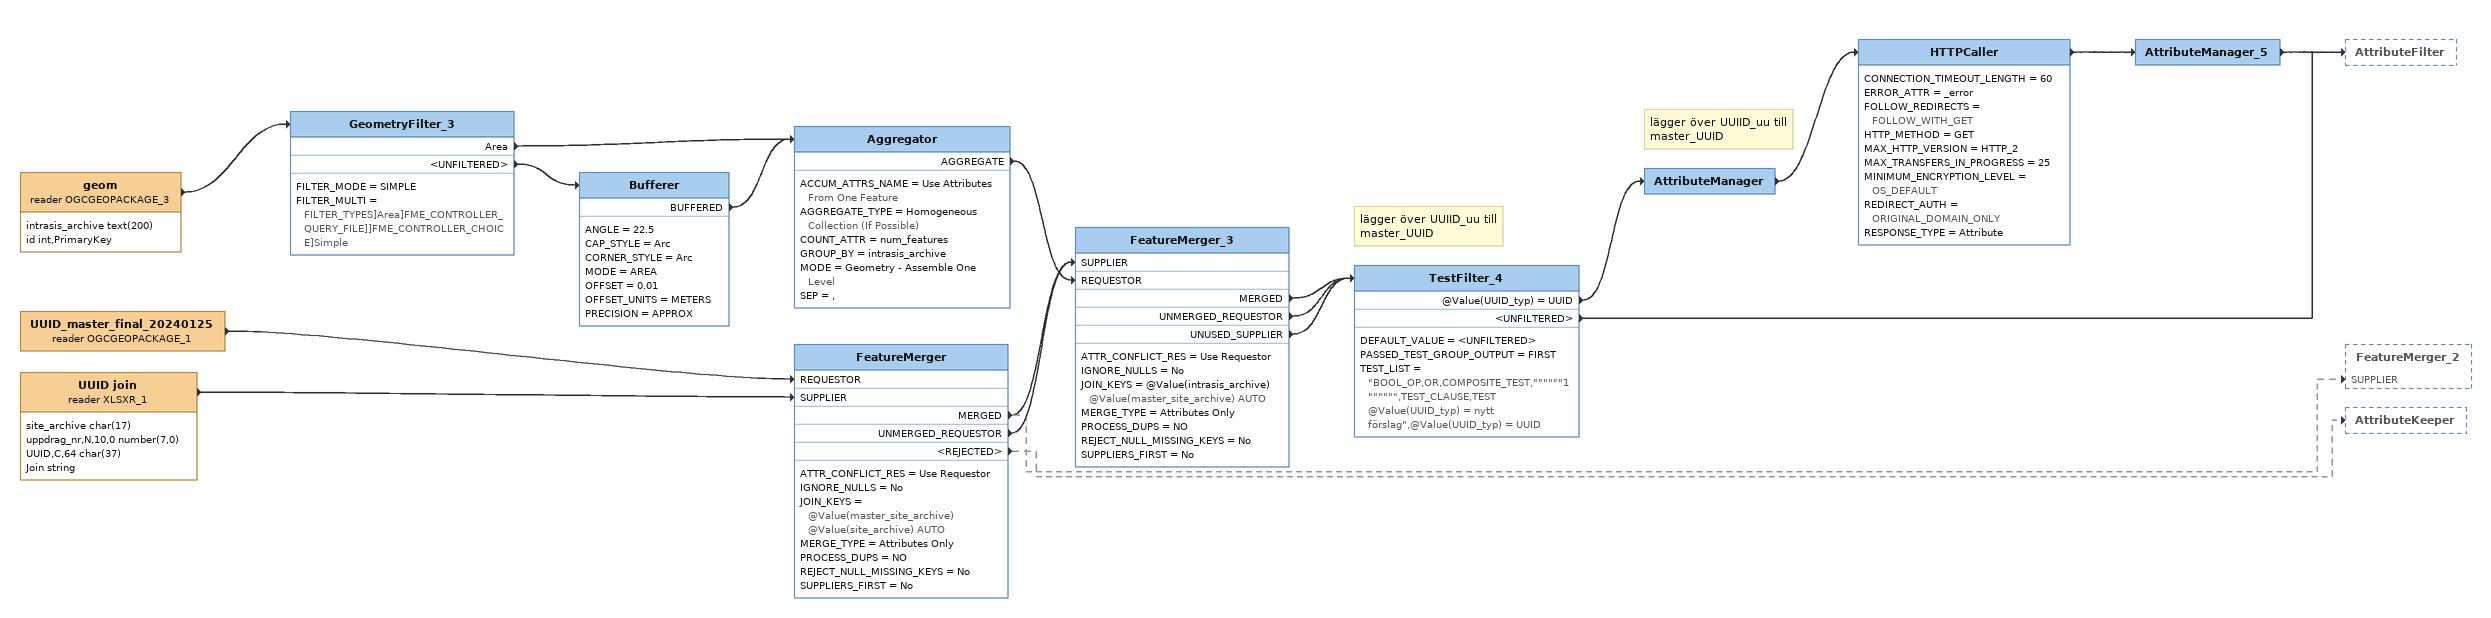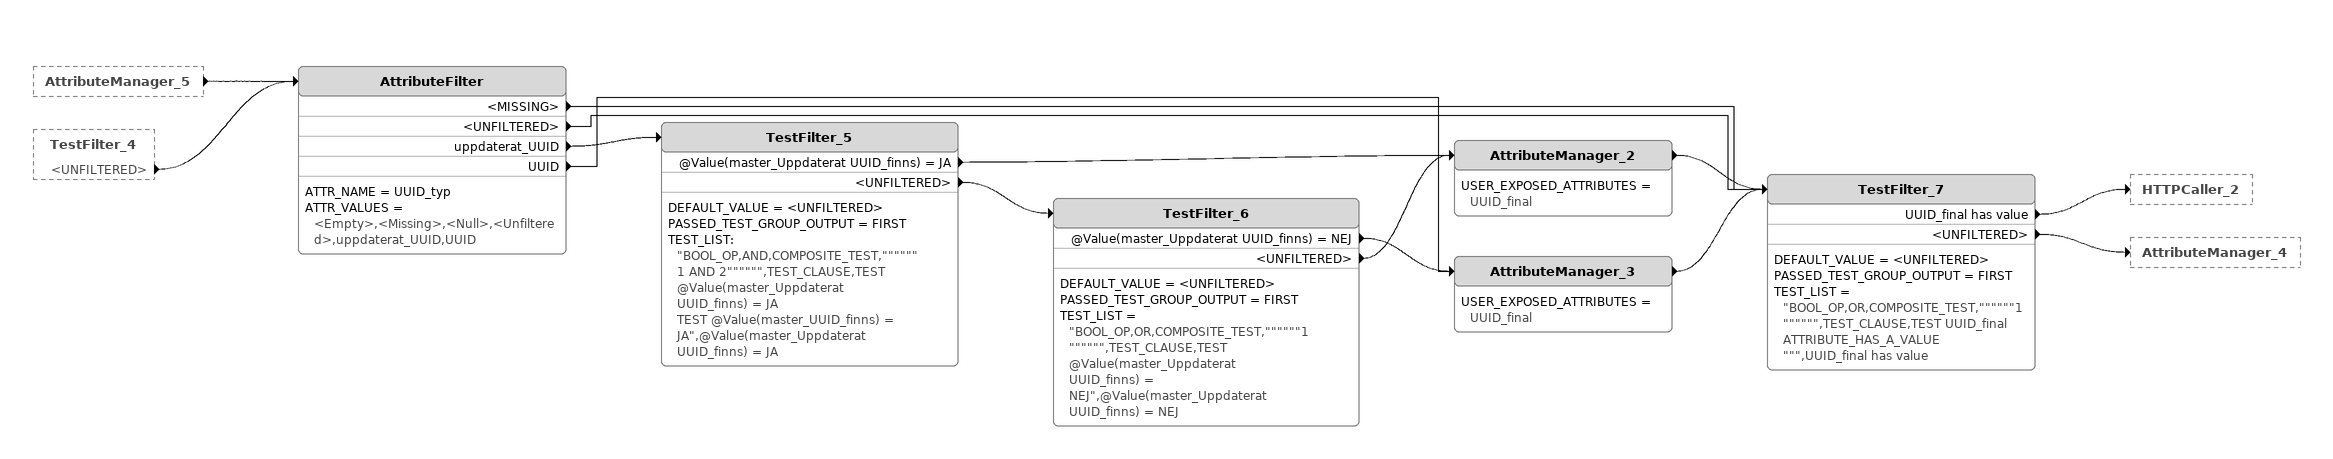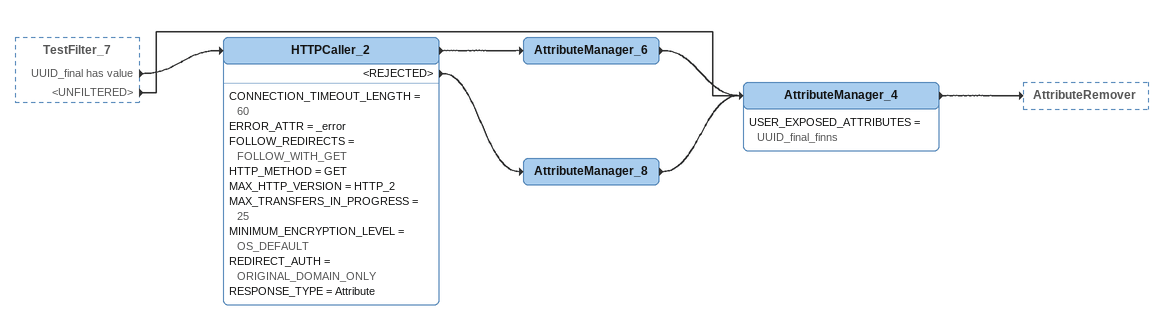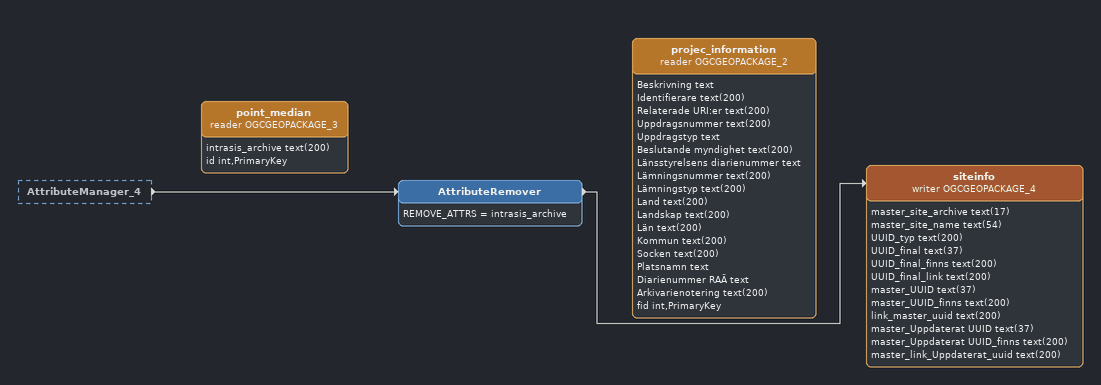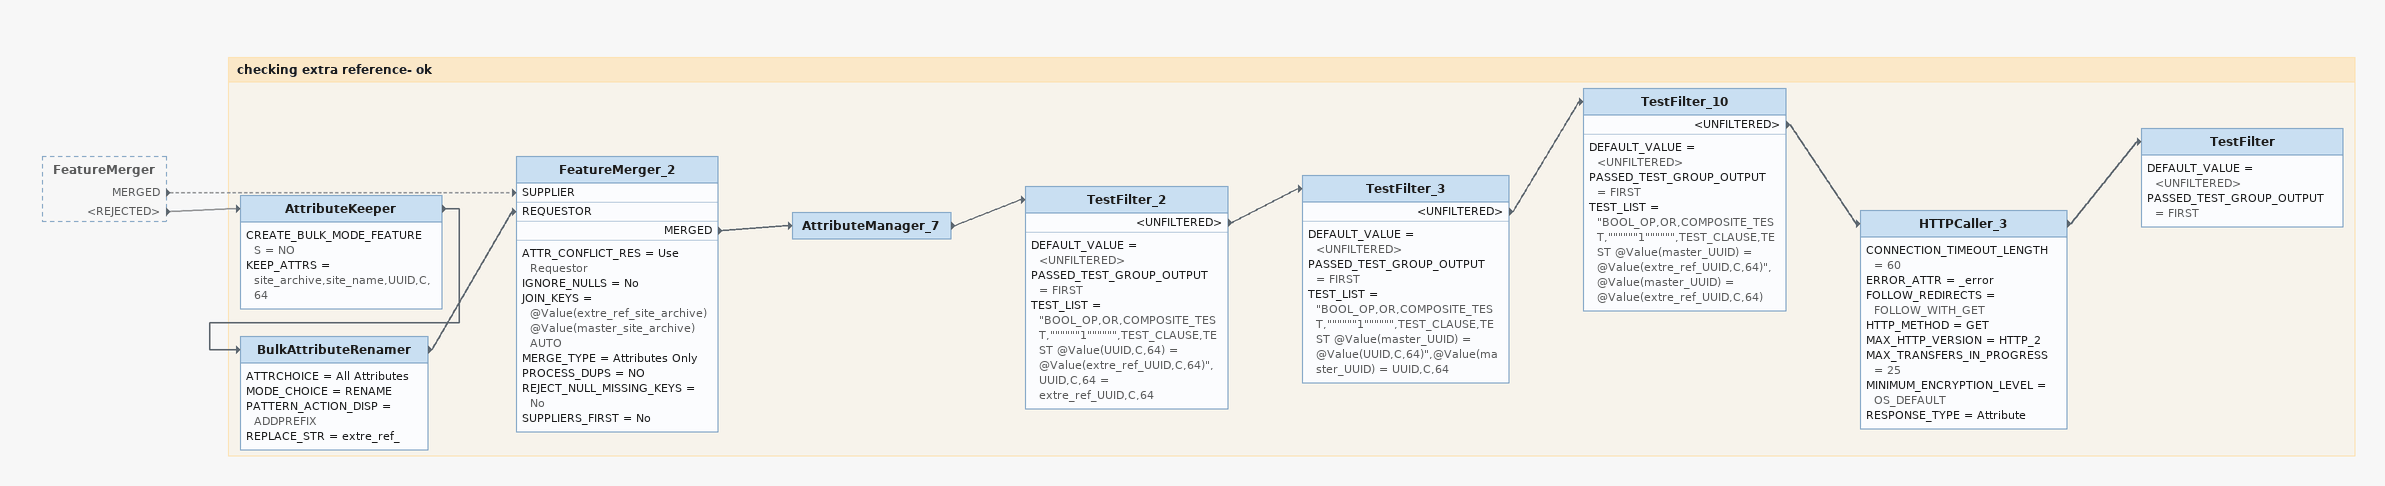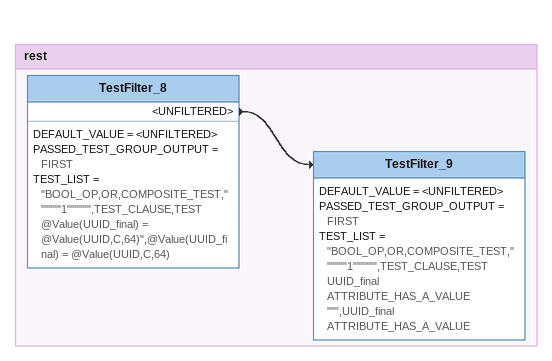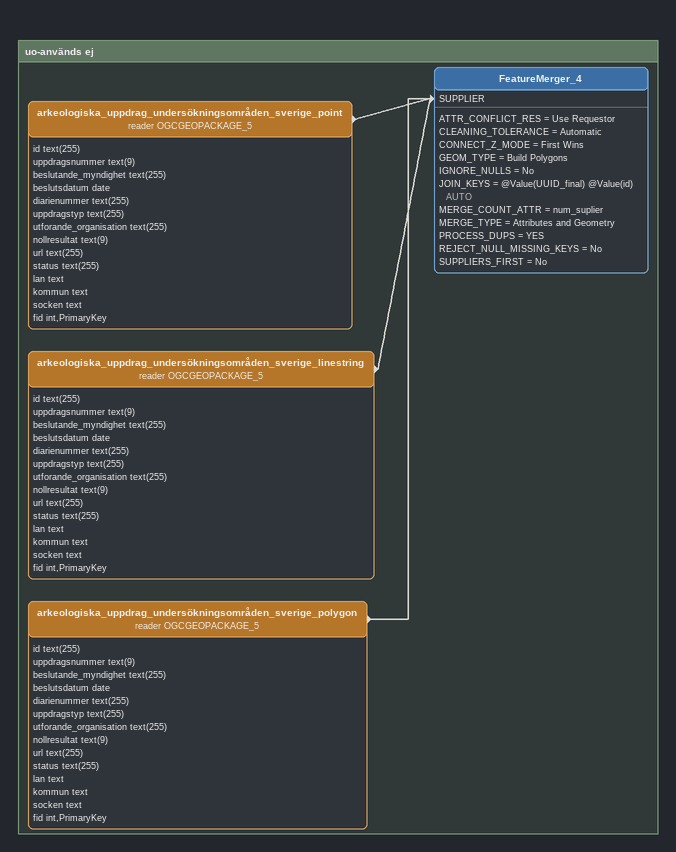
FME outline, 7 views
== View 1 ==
geom (reader OGCGEOPACKAGE_3)
    attributes: intrasis_archive text(200), id int,PrimaryKey
    -> GeometryFilter_3
GeometryFilter_3
    FILTER_MODE = SIMPLE
    FILTER_MULTI = FILTER_TYPES]Area]FME_CONTROLLER_QUERY_FILE]]FME_CONTROLLER_CHOICE]Simple
    Area -> Aggregator
    <UNFILTERED> -> Bufferer
Bufferer
    ANGLE = 22.5
    CAP_STYLE = Arc
    CORNER_STYLE = Arc
    MODE = AREA
    OFFSET = 0.01
    OFFSET_UNITS = METERS
    PRECISION = APPROX
    BUFFERED -> Aggregator
Aggregator
    ACCUM_ATTRS_NAME = Use Attributes From One Feature
    AGGREGATE_TYPE = Homogeneous Collection (If Possible)
    COUNT_ATTR = num_features
    GROUP_BY = intrasis_archive
    MODE = Geometry - Assemble One Level
    SEP = ,
    AGGREGATE -> FeatureMerger_3 [REQUESTOR]
UUID_master_final_20240125 (reader OGCGEOPACKAGE_1)
    -> FeatureMerger [REQUESTOR]
UUID join (reader XLSXR_1)
    attributes: site_archive char(17), uppdrag_nr,N,10,0 number(7,0), UUID,C,64 char(37), Join string
    -> FeatureMerger [SUPPLIER]
FeatureMerger
    ATTR_CONFLICT_RES = Use Requestor
    IGNORE_NULLS = No
    JOIN_KEYS = @Value(master_site_archive) @Value(site_archive) AUTO
    MERGE_TYPE = Attributes Only
    PROCESS_DUPS = NO
    REJECT_NULL_MISSING_KEYS = No
    SUPPLIERS_FIRST = No
    MERGED -> FeatureMerger_3 [SUPPLIER]
    MERGED -> FeatureMerger_2 [SUPPLIER] [off]
    UNMERGED_REQUESTOR -> FeatureMerger_3 [SUPPLIER]
    <REJECTED> -> AttributeKeeper [off]
FeatureMerger_3
    ATTR_CONFLICT_RES = Use Requestor
    IGNORE_NULLS = No
    JOIN_KEYS = @Value(intrasis_archive) @Value(master_site_archive) AUTO
    MERGE_TYPE = Attributes Only
    PROCESS_DUPS = NO
    REJECT_NULL_MISSING_KEYS = No
    SUPPLIERS_FIRST = No
    MERGED -> TestFilter_4
    UNMERGED_REQUESTOR -> TestFilter_4
    UNUSED_SUPPLIER -> TestFilter_4
Note: lägger över UUIID_uu till master_UUID
TestFilter_4
    DEFAULT_VALUE = <UNFILTERED>
    PASSED_TEST_GROUP_OUTPUT = FIRST
    TEST_LIST = "BOOL_OP,OR,COMPOSITE_TEST,""""""1"""""",TEST_CLAUSE,TEST @Value(UUID_typ) = nytt förslag",@Value(UUID_typ) = UUID
    @Value(UUID_typ) = UUID -> AttributeManager
    <UNFILTERED> -> AttributeFilter
Note: lägger över UUIID_uu till master_UUID
AttributeManager
    -> HTTPCaller
HTTPCaller
    CONNECTION_TIMEOUT_LENGTH = 60
    ERROR_ATTR = _error
    FOLLOW_REDIRECTS = FOLLOW_WITH_GET
    HTTP_METHOD = GET
    MAX_HTTP_VERSION = HTTP_2
    MAX_TRANSFERS_IN_PROGRESS = 25
    MINIMUM_ENCRYPTION_LEVEL = OS_DEFAULT
    REDIRECT_AUTH = ORIGINAL_DOMAIN_ONLY
    RESPONSE_TYPE = Attribute
    -> AttributeManager_5
AttributeManager_5
    -> AttributeFilter

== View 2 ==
AttributeManager_5 [outside]
    -> AttributeFilter
TestFilter_4 [outside]
    <UNFILTERED> -> AttributeFilter
AttributeFilter
    ATTR_NAME = UUID_typ
    ATTR_VALUES = <Empty>,<Missing>,<Null>,<Unfiltered>,uppdaterat_UUID,UUID
    <MISSING> -> TestFilter_7
    <UNFILTERED> -> TestFilter_7
    uppdaterat_UUID -> TestFilter_5
    UUID -> AttributeManager_3
TestFilter_5
    DEFAULT_VALUE = <UNFILTERED>
    PASSED_TEST_GROUP_OUTPUT = FIRST
    TEST_LIST:
      "BOOL_OP,AND,COMPOSITE_TEST,""""""1 AND 2"""""",TEST_CLAUSE,TEST @Value(master_Uppdaterat UUID_finns) = JA
      TEST @Value(master_UUID_finns) = JA",@Value(master_Uppdaterat UUID_finns) = JA
    @Value(master_Uppdaterat UUID_finns) = JA -> AttributeManager_2
    <UNFILTERED> -> TestFilter_6
TestFilter_6
    DEFAULT_VALUE = <UNFILTERED>
    PASSED_TEST_GROUP_OUTPUT = FIRST
    TEST_LIST = "BOOL_OP,OR,COMPOSITE_TEST,""""""1"""""",TEST_CLAUSE,TEST @Value(master_Uppdaterat UUID_finns) = NEJ",@Value(master_Uppdaterat UUID_finns) = NEJ
    @Value(master_Uppdaterat UUID_finns) = NEJ -> AttributeManager_3
    <UNFILTERED> -> AttributeManager_2
AttributeManager_2
    USER_EXPOSED_ATTRIBUTES = UUID_final
    -> TestFilter_7
AttributeManager_3
    USER_EXPOSED_ATTRIBUTES = UUID_final
    -> TestFilter_7
TestFilter_7
    DEFAULT_VALUE = <UNFILTERED>
    PASSED_TEST_GROUP_OUTPUT = FIRST
    TEST_LIST = "BOOL_OP,OR,COMPOSITE_TEST,""""""1"""""",TEST_CLAUSE,TEST UUID_final ATTRIBUTE_HAS_A_VALUE """,UUID_final has value
    UUID_final has value -> HTTPCaller_2
    <UNFILTERED> -> AttributeManager_4

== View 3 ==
TestFilter_7 [outside]
    UUID_final has value -> HTTPCaller_2
    <UNFILTERED> -> AttributeManager_4
HTTPCaller_2
    CONNECTION_TIMEOUT_LENGTH = 60
    ERROR_ATTR = _error
    FOLLOW_REDIRECTS = FOLLOW_WITH_GET
    HTTP_METHOD = GET
    MAX_HTTP_VERSION = HTTP_2
    MAX_TRANSFERS_IN_PROGRESS = 25
    MINIMUM_ENCRYPTION_LEVEL = OS_DEFAULT
    REDIRECT_AUTH = ORIGINAL_DOMAIN_ONLY
    RESPONSE_TYPE = Attribute
    -> AttributeManager_6
    <REJECTED> -> AttributeManager_8
AttributeManager_6
    -> AttributeManager_4
AttributeManager_8
    -> AttributeManager_4
AttributeManager_4
    USER_EXPOSED_ATTRIBUTES = UUID_final_finns
    -> AttributeRemover

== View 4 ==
AttributeManager_4 [outside]
    -> AttributeRemover
AttributeRemover
    REMOVE_ATTRS = intrasis_archive
    -> siteinfo (writer OGCGEOPACKAGE_4)
siteinfo (writer OGCGEOPACKAGE_4)
    attributes: master_site_archive text(17), master_site_name text(54), UUID_typ text(200), UUID_final text(37), UUID_final_finns text(200), UUID_final_link text(200), master_UUID text(37), master_UUID_finns text(200), link_master_uuid text(200), master_Uppdaterat UUID text(37), master_Uppdaterat UUID_finns text(200), master_link_Uppdaterat_uuid text(200)
point_median (reader OGCGEOPACKAGE_3)
    attributes: intrasis_archive text(200), id int,PrimaryKey
projec_information (reader OGCGEOPACKAGE_2)
    attributes: Beskrivning text, Identifierare text(200), Relaterade URI:er text(200), Uppdragsnummer text(200), Uppdragstyp text, Beslutande myndighet text(200), Länsstyrelsens diarienummer text, Lämningsnummer text(200), Lämningstyp text(200), Land text(200), Landskap text(200), Län text(200), Kommun text(200), Socken text(200), Platsnamn text, Diarienummer RAÄ text, Arkivarienotering text(200), fid int,PrimaryKey

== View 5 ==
FeatureMerger [outside]
    MERGED -> FeatureMerger_2 [SUPPLIER] [off]
    <REJECTED> -> AttributeKeeper [off]

Bookmark: checking extra reference- ok
AttributeKeeper
    CREATE_BULK_MODE_FEATURES = NO
    KEEP_ATTRS = site_archive,site_name,UUID,C,64
    -> BulkAttributeRenamer
BulkAttributeRenamer
    ATTRCHOICE = All Attributes
    MODE_CHOICE = RENAME
    PATTERN_ACTION_DISP = ADDPREFIX
    REPLACE_STR = extre_ref_
    -> FeatureMerger_2 [REQUESTOR]
FeatureMerger_2
    ATTR_CONFLICT_RES = Use Requestor
    IGNORE_NULLS = No
    JOIN_KEYS = @Value(extre_ref_site_archive) @Value(master_site_archive) AUTO
    MERGE_TYPE = Attributes Only
    PROCESS_DUPS = NO
    REJECT_NULL_MISSING_KEYS = No
    SUPPLIERS_FIRST = No
    MERGED -> AttributeManager_7
AttributeManager_7
    -> TestFilter_2
TestFilter_2
    DEFAULT_VALUE = <UNFILTERED>
    PASSED_TEST_GROUP_OUTPUT = FIRST
    TEST_LIST = "BOOL_OP,OR,COMPOSITE_TEST,""""""1"""""",TEST_CLAUSE,TEST @Value(UUID,C,64) = @Value(extre_ref_UUID,C,64)",UUID,C,64 = extre_ref_UUID,C,64
    <UNFILTERED> -> TestFilter_3
TestFilter_3
    DEFAULT_VALUE = <UNFILTERED>
    PASSED_TEST_GROUP_OUTPUT = FIRST
    TEST_LIST = "BOOL_OP,OR,COMPOSITE_TEST,""""""1"""""",TEST_CLAUSE,TEST @Value(master_UUID) = @Value(UUID,C,64)",@Value(master_UUID) = UUID,C,64
    <UNFILTERED> -> TestFilter_10
TestFilter_10
    DEFAULT_VALUE = <UNFILTERED>
    PASSED_TEST_GROUP_OUTPUT = FIRST
    TEST_LIST = "BOOL_OP,OR,COMPOSITE_TEST,""""""1"""""",TEST_CLAUSE,TEST @Value(master_UUID) = @Value(extre_ref_UUID,C,64)",@Value(master_UUID) = @Value(extre_ref_UUID,C,64)
    <UNFILTERED> -> HTTPCaller_3
HTTPCaller_3
    CONNECTION_TIMEOUT_LENGTH = 60
    ERROR_ATTR = _error
    FOLLOW_REDIRECTS = FOLLOW_WITH_GET
    HTTP_METHOD = GET
    MAX_HTTP_VERSION = HTTP_2
    MAX_TRANSFERS_IN_PROGRESS = 25
    MINIMUM_ENCRYPTION_LEVEL = OS_DEFAULT
    RESPONSE_TYPE = Attribute
    -> TestFilter
TestFilter
    DEFAULT_VALUE = <UNFILTERED>
    PASSED_TEST_GROUP_OUTPUT = FIRST

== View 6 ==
Bookmark: rest
TestFilter_8
    DEFAULT_VALUE = <UNFILTERED>
    PASSED_TEST_GROUP_OUTPUT = FIRST
    TEST_LIST = "BOOL_OP,OR,COMPOSITE_TEST,""""""1"""""",TEST_CLAUSE,TEST @Value(UUID_final) = @Value(UUID,C,64)",@Value(UUID_final) = @Value(UUID,C,64)
    <UNFILTERED> -> TestFilter_9
TestFilter_9
    DEFAULT_VALUE = <UNFILTERED>
    PASSED_TEST_GROUP_OUTPUT = FIRST
    TEST_LIST = "BOOL_OP,OR,COMPOSITE_TEST,""""""1"""""",TEST_CLAUSE,TEST UUID_final ATTRIBUTE_HAS_A_VALUE """,UUID_final ATTRIBUTE_HAS_A_VALUE

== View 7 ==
Bookmark: uo-används ej
arkeologiska_uppdrag_undersökningsområden_sverige_point (reader OGCGEOPACKAGE_5)
    attributes: id text(255), uppdragsnummer text(9), beslutande_myndighet text(255), beslutsdatum date, diarienummer text(255), uppdragstyp text(255), utforande_organisation text(255), nollresultat text(9), url text(255), status text(255), lan text, kommun text, socken text, fid int,PrimaryKey
    -> FeatureMerger_4 [SUPPLIER]
arkeologiska_uppdrag_undersökningsområden_sverige_linestring (reader OGCGEOPACKAGE_5)
    attributes: id text(255), uppdragsnummer text(9), beslutande_myndighet text(255), beslutsdatum date, diarienummer text(255), uppdragstyp text(255), utforande_organisation text(255), nollresultat text(9), url text(255), status text(255), lan text, kommun text, socken text, fid int,PrimaryKey
    -> FeatureMerger_4 [SUPPLIER]
arkeologiska_uppdrag_undersökningsområden_sverige_polygon (reader OGCGEOPACKAGE_5)
    attributes: id text(255), uppdragsnummer text(9), beslutande_myndighet text(255), beslutsdatum date, diarienummer text(255), uppdragstyp text(255), utforande_organisation text(255), nollresultat text(9), url text(255), status text(255), lan text, kommun text, socken text, fid int,PrimaryKey
    -> FeatureMerger_4 [SUPPLIER]
FeatureMerger_4
    ATTR_CONFLICT_RES = Use Requestor
    CLEANING_TOLERANCE = Automatic
    CONNECT_Z_MODE = First Wins
    GEOM_TYPE = Build Polygons
    IGNORE_NULLS = No
    JOIN_KEYS = @Value(UUID_final) @Value(id) AUTO
    MERGE_COUNT_ATTR = num_suplier
    MERGE_TYPE = Attributes and Geometry
    PROCESS_DUPS = YES
    REJECT_NULL_MISSING_KEYS = No
    SUPPLIERS_FIRST = No
